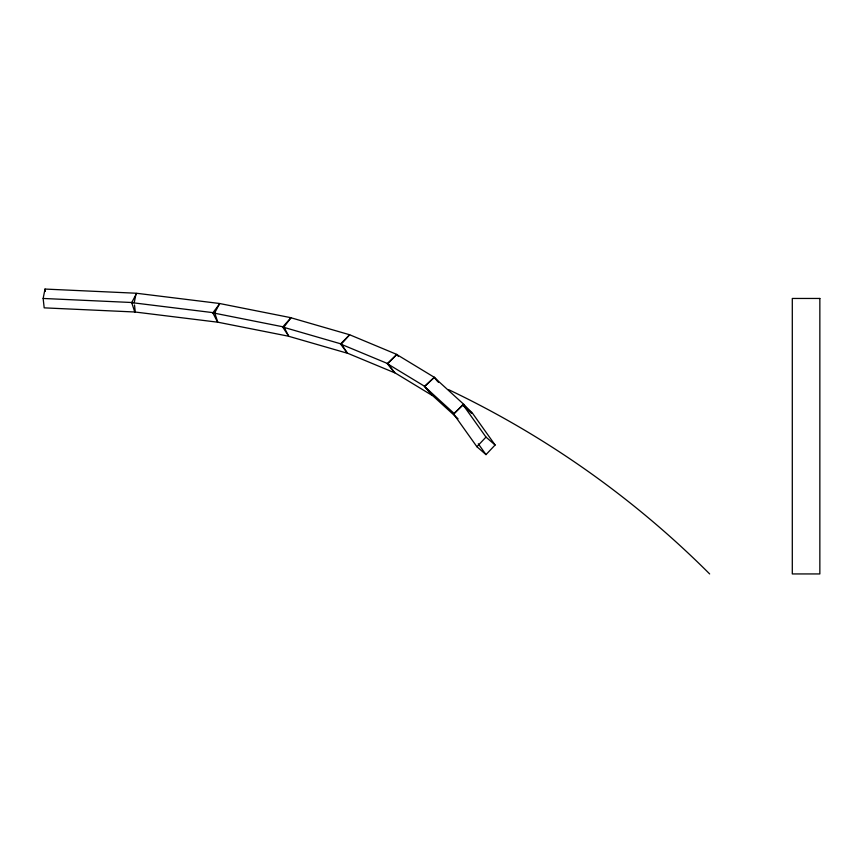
<?xml version="1.0" encoding="UTF-8"?>
<svg xmlns="http://www.w3.org/2000/svg" width="863" height="863" viewBox="0 0 863 863"><rect width="100%" height="100%" fill="white"/><g stroke="black" fill="none" stroke-linecap="round" stroke-linejoin="round"><path stroke-width="1.29" d="M43.15 298.458L45.016 289.062L136.127 293.226L134.25 302.622L43.15 298.458L44.186 307.854L135.286 312.018L134.509 304.973M131.705 302.622L136.645 293.28L219.666 303.506L214.714 312.859L217.778 322.201L134.757 311.975L131.705 302.622L214.714 312.859M282.686 327.012L288.738 336.257L217.595 322.147L212.837 312.859L219.838 303.56L290.993 317.713L283.981 327.012L288.738 336.3L347.422 353.247L341.36 344.003L282.686 327.012L290.982 317.767L349.655 334.758L396.84 354.445L398.393 356.484M341.36 344.003L349.655 334.758L340.529 344.003L347.487 353.194L394.747 372.827L387.778 363.636L340.529 344.003M462.87 404.596L453.765 414.218L476.894 446.721L485.998 454.618L495.103 445.006L471.975 412.503L462.87 404.596L485.998 437.099L495.103 445.006M476.894 446.721L485.998 437.099M387.778 363.636L396.84 354.445M425.632 387.433L432.352 395.534L394.823 372.751L387.26 363.636L396.764 354.52L434.294 377.304L438.501 382.374M434.294 377.304L424.79 386.419L387.26 363.636M458.016 418.76L432.406 395.416L424.456 386.419L434.24 377.422L463.798 404.359L471.737 413.355L467.8 409.763M463.798 404.359L454.014 413.355L424.456 386.419M212.837 312.859L283.981 327.012M462.87 405.276L465.826 407.972M434.24 377.422L437.778 381.424M478.285 443.787L485.998 454.618M45.016 289.062L45.275 291.414M448.544 389.623A940.541 940.541 0 0 1 709.656 573.938M819.85 298.458L792.299 298.458L792.299 573.938L819.85 573.938L819.85 298.458"/></g></svg>
